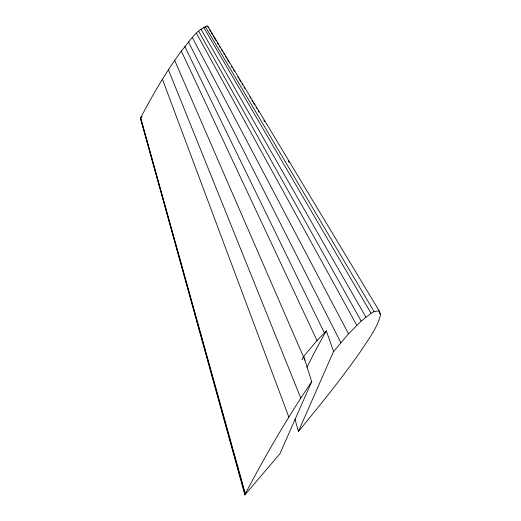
<?xml version="1.0" encoding="UTF-8"?>
<svg xmlns="http://www.w3.org/2000/svg" width="521" height="521" viewBox="0 0 521 521"><rect width="100%" height="100%" fill="white"/><g stroke="black" fill="none" stroke-linecap="round" stroke-linejoin="round"><path stroke-width="0.78" d="M379.158 310.835L374.111 311.61L371.076 313.297L361.17 321.099L348.529 333.831L333.629 351.473L326.322 330.972L317.029 340.571L303.691 356.416L311.695 381.646L279.933 453.739L244.87 494.95L140.41 118.28C152.471 94.991 165.873 72.302 181.295 51.051C189.09 42.403 195.948 29.482 207.677 26.05L379.158 310.835L380.59 314.554C377.367 328.223 368.158 339.523 360.773 351.167C341.346 378.969 319.94 405.299 298.39 431.466L295.003 419.118M244.87 494.95L245.091 494.26C265.319 455.608 287.318 417.842 311.695 381.646M298.39 431.466L333.499 351.636M140.41 118.28L142.168 116.352M209.637 29.977L210.464 31.358M211.292 32.732L212.535 34.803M213.363 36.177L216.261 41.003M217.504 43.067L218.332 44.448M219.575 46.512L220.403 47.893M221.23 49.274L222.467 51.338M223.711 53.402L224.538 54.783M225.365 56.164L226.609 58.228M227.436 59.609L229.507 63.054M231.578 66.499L232.405 67.873M233.649 69.944L234.476 71.318M237.784 76.834L238.611 78.209M239.439 79.589L240.682 81.654M241.926 83.725L242.753 85.099M243.997 87.17L244.824 88.544M249.787 96.815L250.621 98.195M251.858 100.26L252.685 101.641M253.512 103.015L254.756 105.086M256 107.15L256.827 108.531M258.071 110.595L258.898 111.976M263.86 120.24L264.694 121.621M288.289 160.898L289.116 162.272M378.936 311.799L380.59 314.554M205.15 26.434L374.111 311.61M203.626 27.281L371.076 313.297M201.015 29.176L365.866 317.074M198.664 31.188L361.17 321.099M196.463 33.272L356.768 325.254M192.334 37.571L348.529 333.831M188.472 41.98L340.819 342.642M184.805 46.486L324.362 332.873M181.295 51.051L317.029 340.571M174.659 60.351L304.948 360.213M168.413 69.755L300.78 398.09M207.677 26.05L208.393 27.913M162.435 79.257L288.842 417.054M140.742 118.02L245.541 494.436M140.52 117.935L245.091 494.26M301.939 359.881A433.804 146.596 -79.3 0 1 303.691 356.416M307.019 367.227A433.804 146.596 -79.3 0 1 326.322 330.972"/></g></svg>
